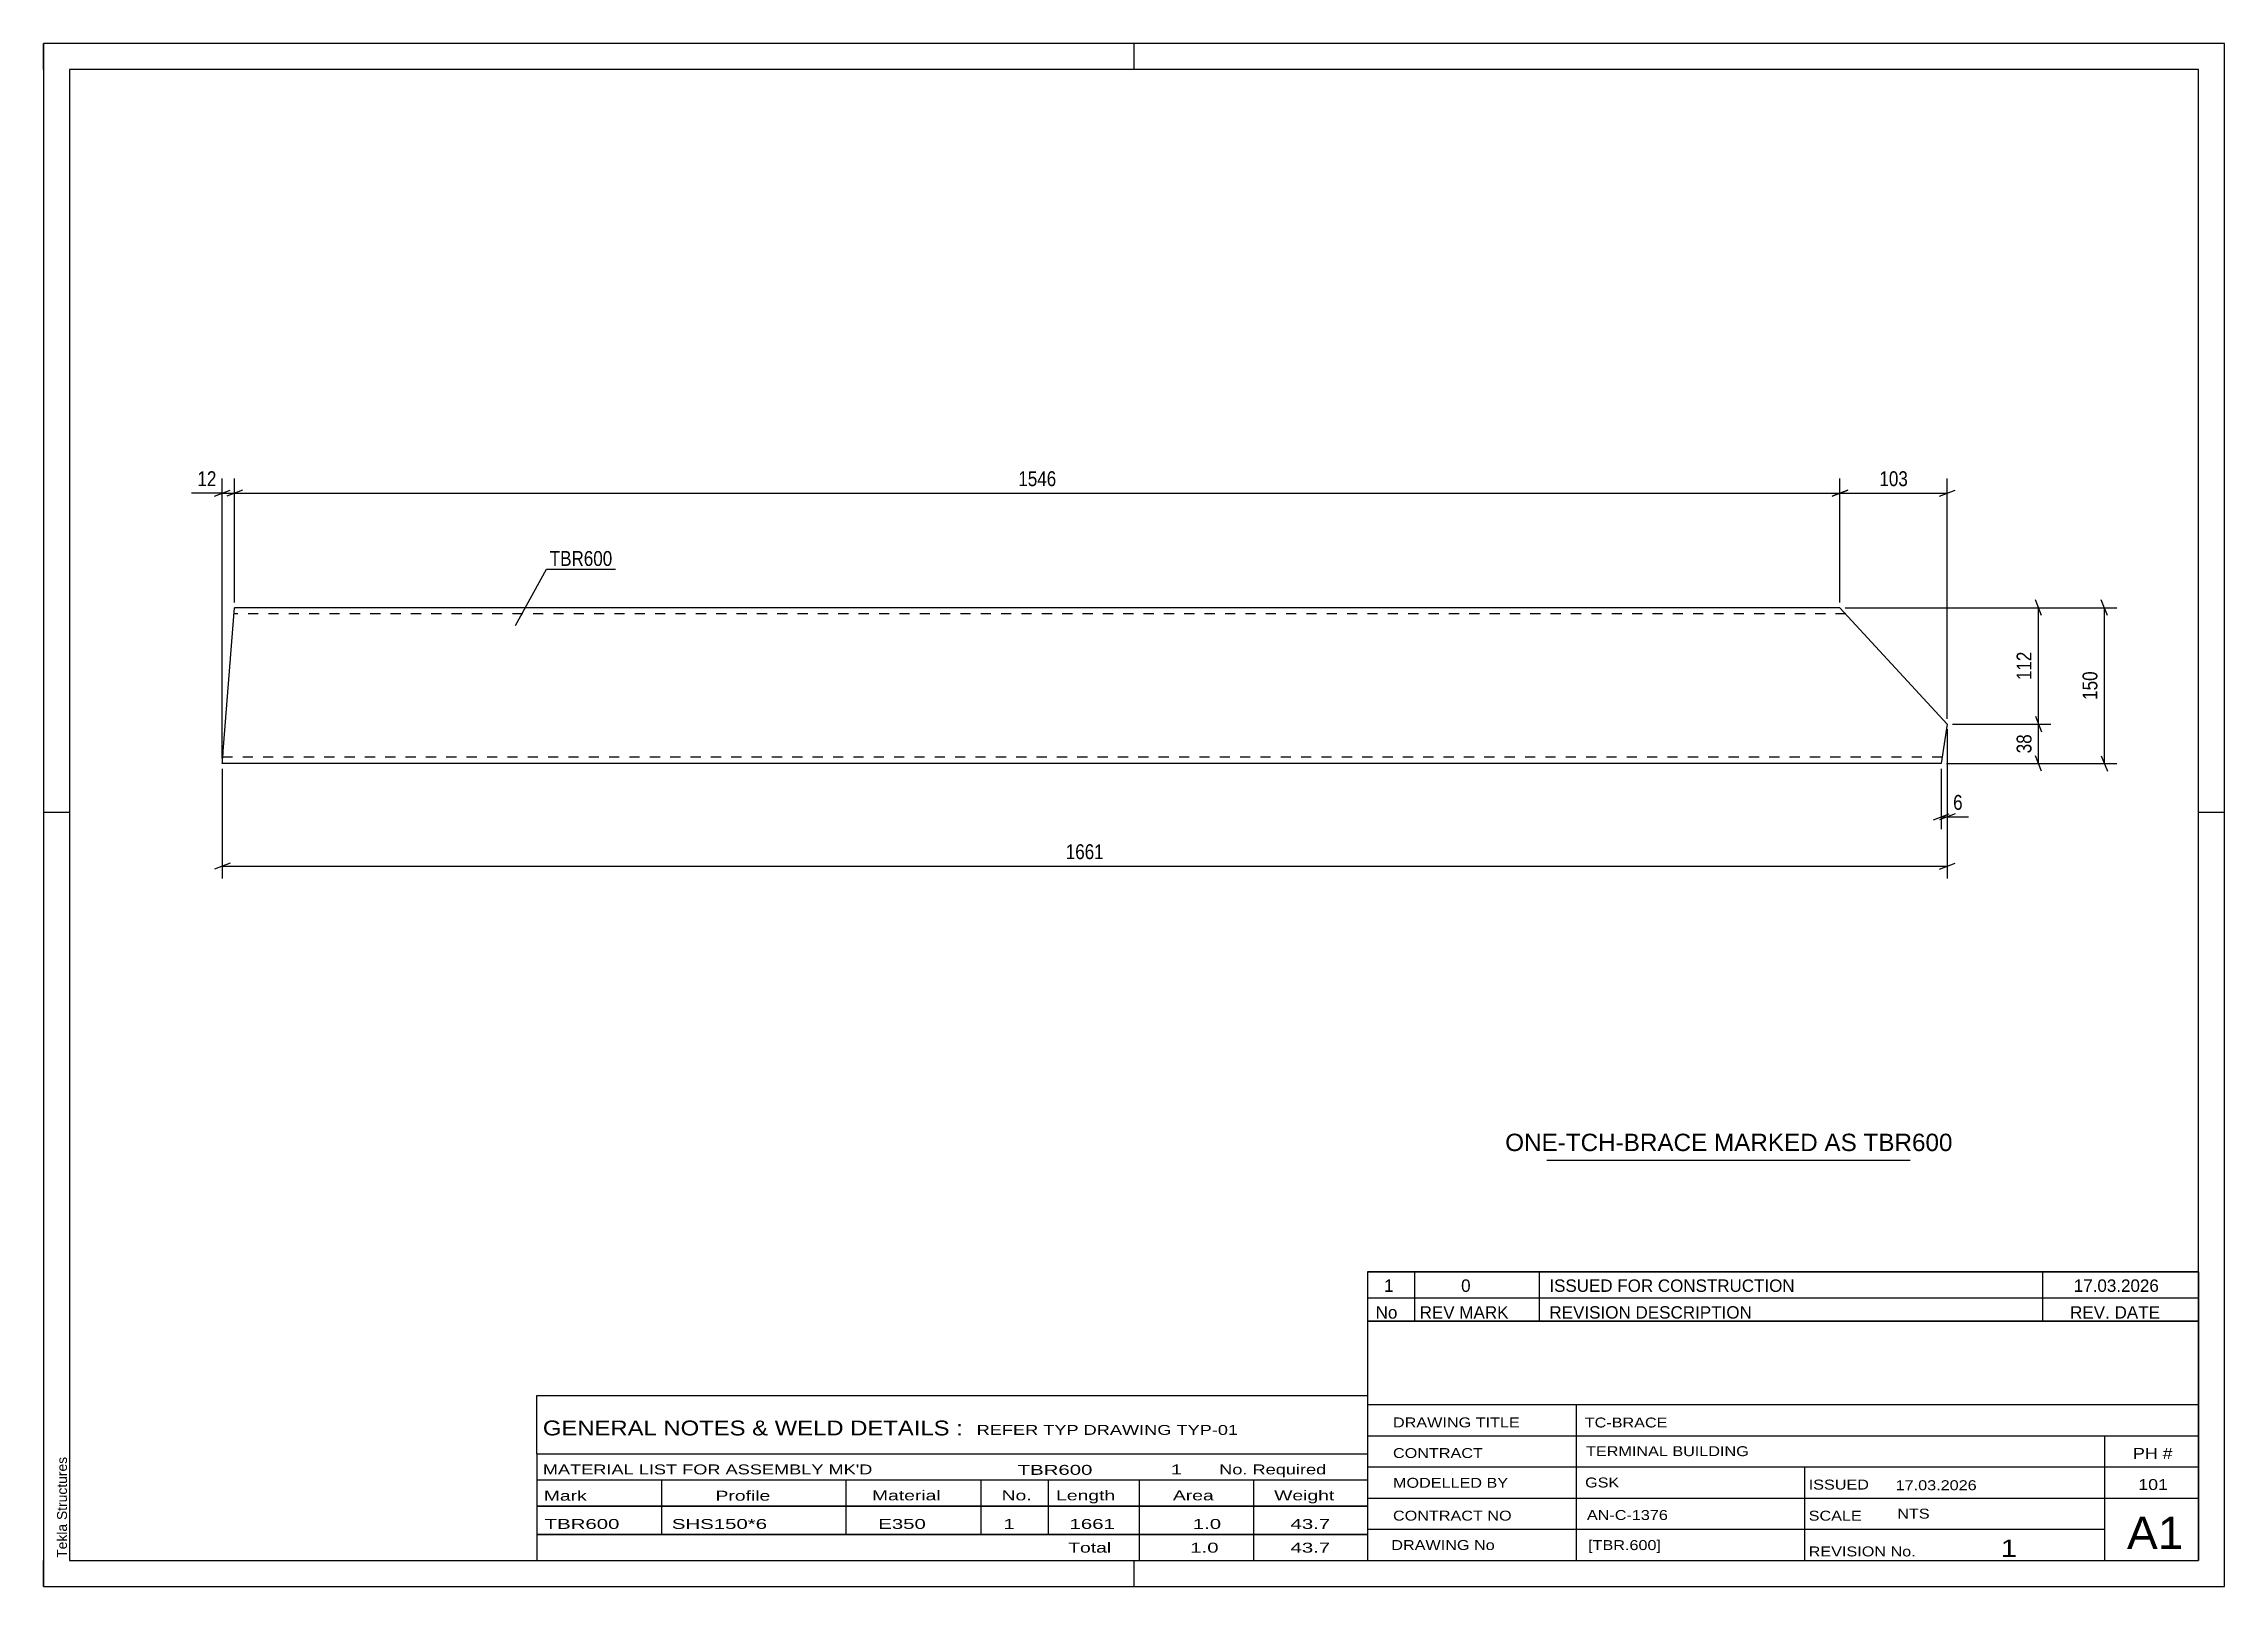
# Paper-space layout 'Layout1' of a CAD drawing. Header units: millimetres. Extents: x 0 to 420, y 0 to 297.
# The model-space entities are those that its viewports show. They can reach past a viewport. Long polylines and large blocks are cut down to what shows.
import ezdxf

# ---------------------------------------------------------------- set-up
doc = ezdxf.new("R2010")
doc.units = ezdxf.units.MM
doc.linetypes.add('DXK_LINE_DOT2', pattern=[3.9198, 1.9599, -1.9599])
doc.layers.add('Viewport layer', color=7, linetype='Continuous', plot=False)
doc.styles.add('Arial', font='ARIAL.TTF', dxfattribs={"height": 0.2})
doc.styles.add('Arial Narrow', font='ARIALN.TTF', dxfattribs={"height": 0.2})

# ---------------------------------------------------------------- blocks, each defined once
blk = doc.blocks.new('Unknown-585400301-1162')
at = {"color": 5, "linetype": 'Continuous'}
for p, q in [((420, 297), (0, 297)), ((0, 297), (0, 0)), ((0, 292), (0, 297)), ((210, 292), (210, 297)), ((420, 0), (420, 297)), ((415, 292), (5, 292)), ((5, 292), (5, 5)), ((415, 5), (415, 292)), ((5, 149), (0, 149)), ((420, 149), (415, 149)), ((0, 0), (0, 5)), ((5, 5), (415, 5)), ((210, 0), (210, 5)), ((0, 0), (420, 0))]:
    blk.add_line(p, q, dxfattribs=at)
at = {"color": 174, "linetype": 'Continuous', "style": 'Arial'}
blk.add_text('Tekla Structures', height=1.9102, rotation=90, dxfattribs=at).set_placement((4.5, 5.5))
blk = doc.blocks.new('Part-585400301-1721 - 1717')
at = {"color": 2, "linetype": 'Continuous'}
for p, q in [((34.59, 160.81), (36.78, 188.41)), ((345.97, 188.41), (36.78, 188.41)), ((366.64, 166.01), (345.97, 188.41)), ((366.64, 166.01), (365.48, 158.41)), ((34.46, 159.12), (34.59, 160.81)), ((34.4, 158.41), (34.42, 158.6)), ((365.48, 158.41), (34.4, 158.41)), ((34.42, 158.6), (34.46, 159.12))]:
    blk.add_line(p, q, dxfattribs=at)
at = {"color": 7, "linetype": 'DXK_LINE_DOT2'}
for p, q in [((347.08, 187.21), (36.68, 187.21)), ((34.46, 159.12), (34.56, 160.35)), ((34.5, 159.61), (34.51, 159.7)), ((34.5, 159.61), (34.51, 159.7)), ((365.66, 159.61), (34.5, 159.61)), ((34.52, 159.89), (34.59, 160.81))]:
    blk.add_line(p, q, dxfattribs=at)
blk = doc.blocks.new('StraightDimension-585400301-1954 - 1717')
at = {"color": 7, "linetype": 'Continuous'}
for p, q in [((38.28, 211.06), (35.28, 209.86)), ((36.78, 189.41), (36.78, 213.31)), ((36.78, 210.46), (345.97, 210.46)), ((344.47, 209.86), (347.47, 211.06)), ((345.97, 189.41), (345.97, 213.31))]:
    blk.add_line(p, q, dxfattribs=at)
at = {"color": 0}
blk.add_wipeout([(195.63, 211.21), (195.63, 215.41), (187.12, 215.41), (187.12, 211.21)], dxfattribs=at)
at = {"color": 3, "style": 'Arial Narrow'}
blk.add_text('1546', height=2.863, dxfattribs=at).set_placement((187.72, 211.81))
blk = doc.blocks.new('StraightDimension-585400301-2042 - 1717')
at = {"color": 7, "linetype": 'Continuous'}
for p, q in [((397.49, 186.91), (396.29, 189.91)), ((346.97, 188.41), (399.29, 188.41)), ((396.89, 158.41), (396.89, 188.41)), ((396.29, 159.91), (397.49, 156.91)), ((366.48, 158.41), (399.29, 158.41))]:
    blk.add_line(p, q, dxfattribs=at)
at = {"color": 0}
blk.add_wipeout([(396.14, 176.76), (391.94, 176.76), (391.94, 170.07), (396.14, 170.07)], dxfattribs=at)
at = {"color": 3, "style": 'Arial Narrow'}
blk.add_text('150', height=2.863, rotation=90.0002, dxfattribs=at).set_placement((395.54, 170.67))
blk = doc.blocks.new('StraightDimension-585400301-1953 - 1717')
at = {"color": 7, "linetype": 'Continuous'}
for p, q in [((347.47, 211.06), (344.47, 209.86)), ((345.97, 189.41), (345.97, 213.31)), ((345.97, 210.46), (366.64, 210.46)), ((365.14, 209.86), (368.14, 211.06)), ((366.64, 167.01), (366.64, 213.31))]:
    blk.add_line(p, q, dxfattribs=at)
at = {"color": 0}
blk.add_wipeout([(359.65, 211.21), (359.65, 215.41), (352.96, 215.41), (352.96, 211.21)], dxfattribs=at)
at = {"color": 3, "style": 'Arial Narrow'}
blk.add_text('103', height=2.863, dxfattribs=at).set_placement((353.56, 211.81))
blk = doc.blocks.new('StraightDimension-585400301-2060 - 1717')
at = {"color": 7, "linetype": 'Continuous'}
for p, q in [((366.64, 165.01), (366.64, 145.75)), ((365.48, 157.41), (365.48, 145.75)), ((363.98, 147.55), (366.98, 148.75)), ((368.14, 148.75), (365.14, 147.55)), ((365.48, 148.15), (366.64, 148.15))]:
    blk.add_line(p, q, dxfattribs=at)
at = {"color": 0}
blk.add_wipeout([(370.19, 148.9), (370.19, 153.1), (367.16, 153.1), (367.16, 148.9)], dxfattribs=at)
at = {"color": 7, "linetype": 'Continuous'}
blk.add_line((366.64, 148.15), (370.71, 148.15), dxfattribs=at)
blk.add_line((366.64, 148.15), (370.71, 148.15), dxfattribs=at)
at = {"color": 3, "style": 'Arial Narrow'}
blk.add_text('6', height=2.86, dxfattribs=at).set_placement((367.76, 149.5))
blk = doc.blocks.new('StraightDimension-585400301-1762 - 1717')
at = {"color": 7, "linetype": 'Continuous'}
for p, q in [((366.64, 165.01), (366.64, 136.25)), ((34.4, 157.41), (34.4, 136.25)), ((35.9, 139.25), (32.9, 138.05)), ((34.4, 138.65), (366.64, 138.65)), ((365.14, 138.05), (368.14, 139.25))]:
    blk.add_line(p, q, dxfattribs=at)
at = {"color": 0}
blk.add_wipeout([(204.78, 139.4), (204.78, 143.6), (196.26, 143.6), (196.26, 139.4)], dxfattribs=at)
at = {"color": 3, "style": 'Arial Narrow'}
blk.add_text('1661', height=2.863, dxfattribs=at).set_placement((196.86, 140))
blk = doc.blocks.new('StraightDimension-585400301-1955 - 1717')
at = {"color": 7, "linetype": 'Continuous'}
for p, q in [((32.9, 209.86), (35.9, 211.06)), ((34.4, 159.41), (34.4, 213.31)), ((34.4, 210.46), (36.78, 210.46)), ((38.28, 211.06), (35.28, 209.86)), ((36.78, 189.41), (36.78, 213.31))]:
    blk.add_line(p, q, dxfattribs=at)
at = {"color": 0}
blk.add_wipeout([(33.88, 211.21), (33.88, 215.41), (29.02, 215.41), (29.02, 211.21)], dxfattribs=at)
at = {"color": 7, "linetype": 'Continuous'}
blk.add_line((34.4, 210.46), (28.5, 210.46), dxfattribs=at)
blk.add_line((34.4, 210.46), (28.5, 210.46), dxfattribs=at)
at = {"color": 3, "style": 'Arial Narrow'}
blk.add_text('12', height=2.863, dxfattribs=at).set_placement((29.62, 211.81))
blk = doc.blocks.new('StraightDimension-585400301-2011 - 1717')
at = {"color": 7, "linetype": 'Continuous'}
for p, q in [((384.8, 186.91), (383.6, 189.91)), ((346.97, 188.41), (386.6, 188.41)), ((384.2, 166.01), (384.2, 188.41)), ((367.64, 166.01), (386.6, 166.01)), ((383.6, 167.51), (384.8, 164.51))]:
    blk.add_line(p, q, dxfattribs=at)
at = {"color": 0}
blk.add_wipeout([(383.45, 180.55), (379.25, 180.55), (379.25, 173.87), (383.45, 173.87)], dxfattribs=at)
at = {"color": 3, "style": 'Arial Narrow'}
blk.add_text('112', height=2.863, rotation=90.0002, dxfattribs=at).set_placement((382.85, 174.47))
blk = doc.blocks.new('StraightDimension-585400301-2012 - 1717')
at = {"color": 7, "linetype": 'Continuous'}
for p, q in [((367.64, 166.01), (386.6, 166.01)), ((383.6, 167.51), (384.8, 164.51)), ((384.2, 158.41), (384.2, 166.01)), ((384.8, 156.91), (383.6, 159.91)), ((366.48, 158.41), (386.6, 158.41))]:
    blk.add_line(p, q, dxfattribs=at)
at = {"color": 0}
blk.add_wipeout([(383.45, 164.64), (379.25, 164.64), (379.25, 159.78), (383.45, 159.78)], dxfattribs=at)
at = {"color": 3, "style": 'Arial Narrow'}
blk.add_text('38', height=2.863, rotation=90.0002, dxfattribs=at).set_placement((382.85, 160.38))
blk = doc.blocks.new('Unknown-585400301-2106')
at = {"color": 7, "linetype": 'Continuous'}
for p, q in [((255, 51.05), (255, 5)), ((255, 51.05), (415, 51.05)), ((415, 51), (415, 5)), ((255, 35), (415, 35)), ((295.14, 35), (295.14, 5)), ((255, 29), (415, 29)), ((397, 5.05), (397, 29.05)), ((255, 23), (415, 23)), ((339.14, 23), (339.14, 5)), ((255, 17), (415, 17)), ((255, 11), (397, 11)), ((255, 5), (415, 5))]:
    blk.add_line(p, q, dxfattribs=at)
at = {"color": 7, "style": 'Arial Narrow'}
for s, height, width, p in [('DRAWING TITLE', 1.9089, 1.425378, (259.88, 30.61)), ('TC-BRACE', 1.909, 1.425378, (296.81, 30.59)), ('CONTRACT', 1.909, 1.425378, (259.88, 24.71)), ('TERMINAL BUILDING', 1.9089, 1.425378, (297.06, 25.07)), ('MODELLED BY', 1.9089, 1.425378, (259.88, 18.98)), ('GSK', 1.909, 1.425378, (296.88, 19.04)), ('ISSUED', 1.909, 1.425378, (339.94, 18.64)), ('17.03.2026', 1.909, 1.425378, (356.69, 18.52)), ('CONTRACT NO', 1.9089, 1.425378, (259.88, 12.66)), ('AN-C-1376', 1.909, 1.425378, (297.23, 12.78)), ('SCALE', 1.909, 1.425378, (339.94, 12.65)), ('A1', 6.204, 1.25, (401.24, 7.2)), ('DRAWING No', 1.909, 1.425378, (259.56, 7)), ('[TBR.600]', 1.909, 1.425378, (297.46, 6.99)), ('1', 3.34, 1.5, (376.91, 5.68)), ('REVISION No.', 1.9089, 1.425378, (339.94, 5.77))]:
    blk.add_text(s, height=height, dxfattribs=dict(at, width=width)).set_placement(p)
at = {"color": 7, "linetype": 'Continuous', "style": 'Arial Narrow'}
for s, height, width, p in [('PH #', 2.1, 1.42538, (402.4, 24.55)), ('101', 2.1, 1.42538, (403.41, 18.55)), ('NTS', 1.909, 1.425378, (357, 13.05))]:
    blk.add_text(s, height=height, dxfattribs=dict(at, width=width)).set_placement(p)
blk = doc.blocks.new('Unknown-585400301-2107')
at = {"color": 7, "linetype": 'Continuous'}
for p, q in [((255, 60.55), (415, 60.55)), ((415, 60.55), (255, 60.55)), ((255, 60.55), (255, 55.55)), ((264, 60.55), (264, 55.55)), ((288, 60.55), (288, 55.55)), ((385, 60.55), (385, 55.55)), ((415, 60.55), (415, 55.55)), ((255, 55.55), (415, 55.55)), ((255, 55.55), (255, 51.05)), ((255, 55.55), (415, 55.55)), ((264, 55.55), (264, 51.05)), ((288, 55.55), (288, 51.05)), ((385, 55.55), (385, 51.05)), ((415, 55.55), (415, 51.05)), ((415, 51.05), (255, 51.05))]:
    blk.add_line(p, q, dxfattribs=at)
at = {"color": 7, "linetype": 'Continuous', "style": 'Arial Narrow'}
for s, height, width, p in [('1', 2.39, 1.196471, (258.16, 56.7)), ('0', 2.39, 1.196471, (273, 56.7)), ('ISSUED FOR CONSTRUCTION', 2.3861, 1.196471, (290, 56.7)), ('17.03.2026', 2.386, 1.196471, (391, 56.7)), ('No', 2.386, 1.2, (256.54, 51.55)), ('REV MARK', 2.386, 1.2, (265, 51.55)), ('REVISION DESCRIPTION', 2.3861, 1.2, (290, 51.55)), ('REV. DATE', 2.386, 1.2, (390.28, 51.55))]:
    blk.add_text(s, height=height, dxfattribs=dict(at, width=width)).set_placement(p)
blk = doc.blocks.new('Unknown-585400301-2108')
at = {"color": 7, "linetype": 'Continuous'}
for p, q in [((95, 36.75), (255, 36.75)), ((95, 25.5), (95, 36.75)), ((255, 36.75), (255, 25.5)), ((95, 25.5), (255, 25.5)), ((95, 25.5), (95, 20.5)), ((255, 25.5), (255, 20.5)), ((95, 20.5), (255, 20.5)), ((95, 20.5), (95, 15.5)), ((119, 20.5), (119, 15.5)), ((154.5, 20.5), (154.5, 15.5)), ((180.5, 20.5), (180.5, 15.5)), ((193.5, 20.5), (193.5, 15.5)), ((211, 20.5), (211, 15.5)), ((233, 20.5), (233, 15.5)), ((255, 20.5), (255, 15.5)), ((95, 15.5), (255, 15.5)), ((95, 15.45), (95, 10.05)), ((95, 15.45), (255, 15.45)), ((119, 15.5), (119, 10)), ((154.5, 15.5), (154.5, 10)), ((180.5, 15.5), (180.5, 10)), ((193.5, 15.5), (193.5, 10)), ((211, 15.5), (211, 10)), ((233, 15.5), (233, 10)), ((255, 15.45), (255, 10.05)), ((95, 10.05), (255, 10.05)), ((95, 10), (255, 10)), ((95, 10), (95, 5)), ((211, 10), (211, 5)), ((233, 10), (233, 5)), ((255, 10), (255, 5)), ((95, 5), (255, 5))]:
    blk.add_line(p, q, dxfattribs=at)
at = {"color": 7, "style": 'Arial Narrow'}
for s, height, width, p in [('GENERAL NOTES & WELD DETAILS :', 2.8633, 1.4, (96.15, 29.06)), ('REFER TYP DRAWING TYP-01', 1.9089, 1.6, (179.7, 29.16)), ("MATERIAL LIST FOR ASSEMBLY MK'D", 1.9089, 1.6, (96.15, 21.56)), ('TBR600', 1.909, 1.794707, (187.59, 21.47)), ('1', 1.91, 1.794707, (217.08, 21.56)), ('No. Required', 1.9089, 1.6, (226.41, 21.56)), ('Mark', 1.909, 1.7, (96.34, 16.5)), ('Profile', 1.909, 1.7, (129.41, 16.5)), ('Material', 1.909, 1.7, (159.54, 16.56)), ('No.', 1.909, 1.7, (184.5, 16.56)), ('Length', 1.909, 1.7, (195, 16.56)), ('Area', 1.909, 1.7, (217.5, 16.56)), ('Weight', 1.909, 1.7, (237, 16.56))]:
    blk.add_text(s, height=height, dxfattribs=dict(at, width=width)).set_placement(p)
at = {"color": 7, "linetype": 'Continuous', "style": 'Arial Narrow'}
for s, height, width, p in [('TBR600', 1.909, 1.794707, (96.5, 11.06)), ('SHS150*6', 1.909, 1.794707, (121, 11.06)), ('E350', 1.909, 1.794707, (160.74, 11.06)), ('1', 1.91, 1.794707, (184.86, 11.06)), ('1661', 1.909, 1.794707, (197.58, 11.06)), ('1.0', 1.909, 1.794707, (221.32, 11.06)), ('43.7', 1.909, 1.794707, (240.14, 11.06)), ('Total', 1.909, 1.7, (197.33, 6.5)), ('1.0', 1.909, 1.794707, (220.83, 6.5)), ('43.7', 1.909, 1.794707, (240.14, 6.5))]:
    blk.add_text(s, height=height, dxfattribs=dict(at, width=width)).set_placement(p)
blk = doc.blocks.new('Unknown-585400301-2109')
at = {"color": 7, "linetype": 'Continuous'}
blk.add_line((289.5, 82.05), (359.5, 82.05), dxfattribs=at)
at = {"color": 7, "style": 'Arial'}
blk.add_text('ONE-TCH-BRACE MARKED AS TBR600', height=3.3428, dxfattribs=at).set_placement((281.49, 83.8))
blk = doc.blocks.new('Mark-585400301-1754 - 1717')
at = {"color": 0}
blk.add_wipeout([(109.54, 196.45), (109.54, 199.45), (97.48, 199.45), (97.48, 196.45)], dxfattribs=at)
blk.add_wipeout([(109.54, 196.45), (109.54, 199.45), (97.48, 199.45), (97.48, 196.45)], dxfattribs=at)
at = {"color": 30, "linetype": 'Continuous'}
for p, q in [((90.87, 185), (96.88, 195.85)), ((96.88, 195.85), (110.14, 195.85))]:
    blk.add_line(p, q, dxfattribs=at)
at = {"color": 3, "style": 'Arial Narrow'}
blk.add_text('TBR600', height=2.863, dxfattribs=at).set_placement((97.48, 196.45))

msp = doc.modelspace()

# ---------------------------------------------------------------- block references
for name in ['Unknown-585400301-1162', 'Part-585400301-1721 - 1717', 'Unknown-585400301-2109', 'Unknown-585400301-2107', 'Unknown-585400301-2106', 'Unknown-585400301-2108']:
    msp.add_blockref(name, (0, 0))

# ---------------------------------------------------------------- next in the draw order: block references
msp.add_blockref('StraightDimension-585400301-1954 - 1717', (0, 0))

# ---------------------------------------------------------------- next in the draw order: block references
for name in ['Mark-585400301-1754 - 1717', 'StraightDimension-585400301-2042 - 1717']:
    msp.add_blockref(name, (0, 0))

# ---------------------------------------------------------------- next in the draw order: block references
msp.add_blockref('StraightDimension-585400301-1953 - 1717', (0, 0))

# ---------------------------------------------------------------- next in the draw order: block references
msp.add_blockref('StraightDimension-585400301-2060 - 1717', (0, 0))

# ---------------------------------------------------------------- next in the draw order: block references
msp.add_blockref('StraightDimension-585400301-1762 - 1717', (0, 0))

# ---------------------------------------------------------------- next in the draw order: block references
for name in ['StraightDimension-585400301-1955 - 1717', 'StraightDimension-585400301-2011 - 1717']:
    msp.add_blockref(name, (0, 0))

# ---------------------------------------------------------------- next in the draw order: block references
msp.add_blockref('StraightDimension-585400301-2012 - 1717', (0, 0))

psp = doc.layouts.get("Layout1")

# ---------------------------------------------------------------- viewports
at = {"layer": 'Viewport layer', "view_target_point": (210, 148.5)}
psp.add_viewport(center=(210, 148.5), size=(420, 297), view_center_point=(0, 0), view_height=297, dxfattribs=at)

doc.saveas('drawing.dxf')
